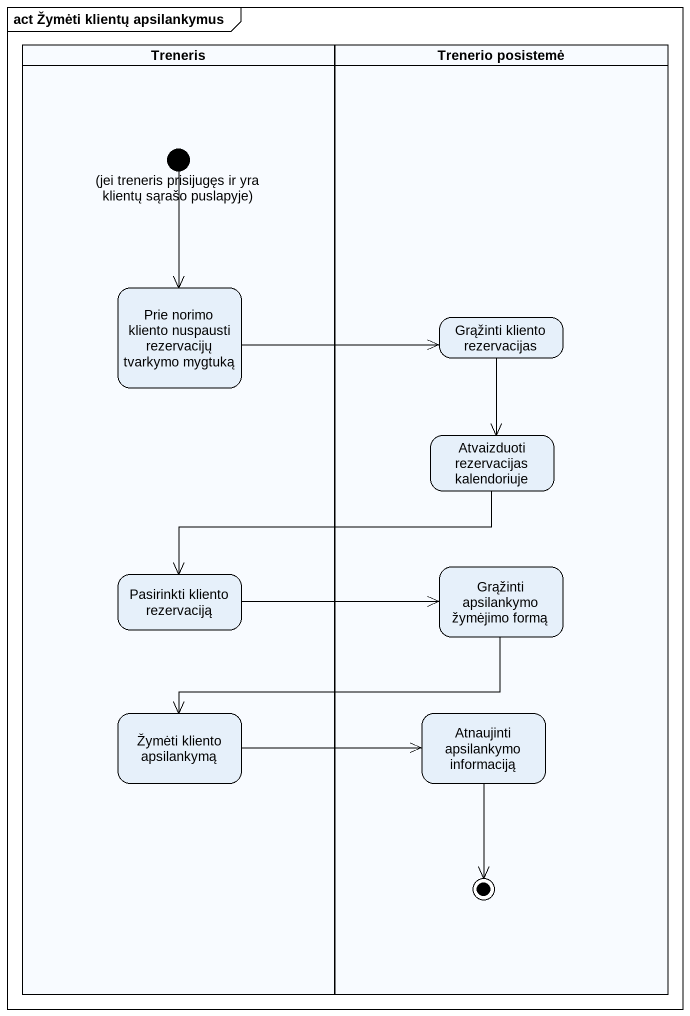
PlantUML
@startuml
mainframe act Žymėti klientų apsilankymus
hide empty description
state Treneris <<partition>> {
  state "(jei treneris prisijugęs ir yra klientų sąrašo puslapyje)" as jei_treneris_prisijugęs_ir <<start>>
  state "Prie norimo kliento nuspausti rezervacijų tvarkymo mygtuką" as Prie_norimo_kliento
  state "Pasirinkti kliento rezervaciją" as Pasirinkti_kliento
  state "Žymėti kliento apsilankymą" as Žymėti_kliento_apsilankymą
}
state "Trenerio posistemė" as Trenerio_posistemė <<partition>> {
  state "Grąžinti kliento rezervacijas" as Grąžinti_kliento
  state "Atvaizduoti rezervacijas kalendoriuje" as Atvaizduoti_rezervacijas
  state "Grąžinti apsilankymo žymėjimo formą" as Grąžinti_apsilankymo
  state "Atnaujinti apsilankymo informaciją" as Atnaujinti_apsilankymo
  Atnaujinti_apsilankymo --> [*]
}
jei_treneris_prisijugęs_ir --> Prie_norimo_kliento
Prie_norimo_kliento -right-> Grąžinti_kliento
Grąžinti_kliento --> Atvaizduoti_rezervacijas
Atvaizduoti_rezervacijas -left-> Pasirinkti_kliento
Grąžinti_apsilankymo -left-> Žymėti_kliento_apsilankymą
Pasirinkti_kliento -right-> Grąžinti_apsilankymo
Žymėti_kliento_apsilankymą -right-> Atnaujinti_apsilankymo
@enduml
